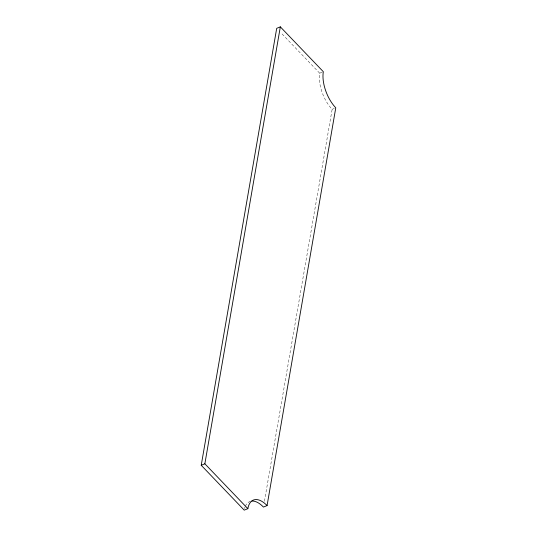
<?xml version="1.0" encoding="UTF-8"?>
<svg xmlns="http://www.w3.org/2000/svg" width="537" height="537" viewBox="0 0 537 537"><rect width="100%" height="100%" fill="white"/><g stroke="black" fill="none" stroke-linecap="round" stroke-linejoin="round"><path stroke-width="0.4" stroke-dasharray="2.69 2.01" d="M264.432 501.296L332.141 109.313A27.145 13.485 67.7 0 1 319.696 73.207L280.71 32.529M319.696 73.207L323.328 71.716M332.141 109.313L334.323 108.42M244.577 508.526A27.145 13.485 67.7 0 1 245.053 507.002M245.335 506.297A27.145 13.485 67.7 0 1 250.517 501.289"/><path stroke-width="0.81" d="M267.07 505.579A27.145 13.485 67.7 0 0 247.859 508.66L244.228 510.15L201.227 465.284L276.703 28.34L280.334 26.85L323.328 71.716A27.145 13.485 67.7 0 0 335.773 107.823L267.07 505.579L263.439 507.069A27.145 13.485 67.7 0 0 251.92 501.055M247.859 508.66L204.859 463.793L280.334 26.85M201.227 465.284L204.859 463.793"/></g></svg>
